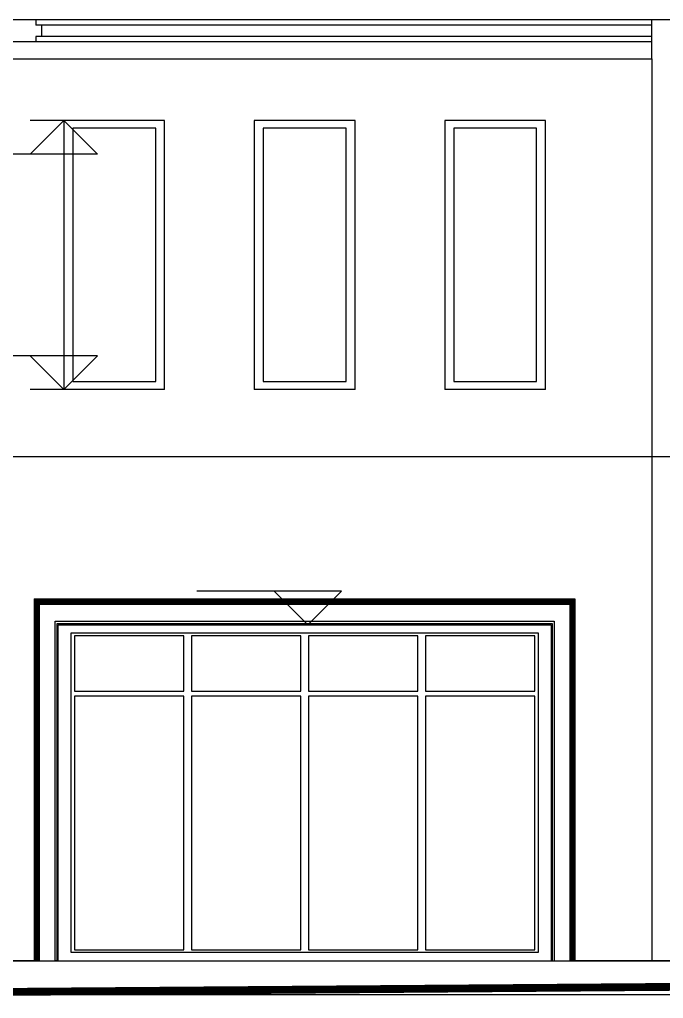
# Model space of a CAD drawing. Extents: x -24961 to 905641, y -154323 to 635957.
# Drawn here: x 396909 to 402656, y -148443 to -139708 of the extents above; entities that cross this region are included whole.
import ezdxf

# ---------------------------------------------------------------- set-up
doc = ezdxf.new("R2010")
doc.units = 0
doc.header["$LTSCALE"] = 1000
doc.header["$MEASUREMENT"] = 0
for name, color, linetype in [('251', 251, 'Continuous'), ('DIM_ELEV', 3, 'Continuous'), ('DOTE', 1, 'Continuous'), ('WALL', 9, 'Continuous'), ('窗', 154, 'Continuous')]:
    doc.layers.add(name, color=color, linetype=linetype)

msp = doc.modelspace()

# ---------------------------------------------------------------- linework, layer by layer
for p, q in [((397053.6, -139707.9), (397053.6, -139757.9)), ((397103.6, -139757.9), (397053.6, -139757.9)), ((397103.6, -139757.9), (397103.6, -139857.9)), ((402553.6, -139757.9), (397103.6, -139757.9)), ((402553.6, -139757.9), (402553.6, -139707.9)), ((402553.6, -139857.9), (402553.6, -139757.9)), ((397053.6, -139907.9), (396253.6, -139907.9)), ((397053.6, -139857.9), (397053.6, -139907.9)), ((397103.6, -139857.9), (397053.6, -139857.9)), ((402553.6, -139907.9), (397053.6, -139907.9)), ((402553.6, -139857.9), (397103.6, -139857.9)), ((402553.6, -139907.9), (402553.6, -139857.9)), ((402553.6, -140057.9), (402553.6, -139907.9)), ((396253.6, -140057.9), (402553.6, -140057.9)), ((402553.6, -140057.9), (402553.6, -148107.9)), ((397043, -148107.9), (397043, -144875.6)), ((397043, -144875.6), (401864.2, -144875.6)), ((401864.2, -144875.6), (401864.2, -148107.9)), ((397043, -148107.9), (396253.6, -148107.9)), ((397046.6, -148107.9), (397043, -148107.9)), ((397054.4, -148107.9), (397046.6, -148107.9)), ((397064.7, -148107.9), (397054.4, -148107.9)), ((397075, -148107.9), (397064.7, -148107.9)), ((397082.9, -148107.9), (397075, -148107.9)), ((397086.5, -148107.9), (397082.9, -148107.9)), ((397086.5, -148107.9), (397225.5, -148107.9)), ((397243.8, -148107.9), (397225.5, -148107.9)), ((397253.6, -148107.9), (397243.8, -148107.9)), ((401681.7, -148107.9), (401820.7, -148107.9)), ((401824.3, -148107.9), (401820.7, -148107.9)), ((401824.3, -148107.9), (401832.2, -148107.9)), ((401832.2, -148107.9), (401842.5, -148107.9)), ((401842.5, -148107.9), (401852.8, -148107.9)), ((401852.8, -148107.9), (401860.6, -148107.9)), ((401864.2, -148107.9), (401860.6, -148107.9)), ((402553.6, -148107.9), (401864.2, -148107.9)), ((402953.6, -148107.9), (402553.6, -148107.9))]:
    msp.add_line(p, q)
at = {"layer": '251'}
for p, q in [((397046.6, -144879.5), (397043, -144875.6)), ((397046.6, -148107.9), (397046.6, -144879.5)), ((397054.4, -144888.2), (397046.6, -144879.5)), ((397046.6, -144879.5), (401860.6, -144879.5)), ((397054.4, -148107.9), (397054.4, -144888.2)), ((397064.7, -144899.6), (397054.4, -144888.2)), ((397054.4, -144888.2), (401852.8, -144888.2)), ((397064.7, -148107.9), (397064.7, -144899.6)), ((397075, -144910.9), (397064.7, -144899.6)), ((397064.7, -144899.6), (401842.5, -144899.6)), ((397075, -148107.9), (397075, -144910.9)), ((397082.9, -144919.6), (397075, -144910.9)), ((397075, -144910.9), (401832.2, -144910.9)), ((401824.3, -144919.6), (401832.2, -144910.9)), ((401832.2, -144910.9), (401842.5, -144899.6)), ((401832.2, -144910.9), (401832.2, -148107.9)), ((401842.5, -144899.6), (401852.8, -144888.2)), ((401842.5, -144899.6), (401842.5, -148107.9)), ((401852.8, -144888.2), (401860.6, -144879.5)), ((401852.8, -144888.2), (401852.8, -148107.9)), ((401860.6, -144879.5), (401864.2, -144875.6)), ((401860.6, -144879.5), (401860.6, -148107.9)), ((397082.9, -148107.9), (397082.9, -144919.6)), ((397086.5, -144923.6), (397082.9, -144919.6)), ((397082.9, -144919.6), (401824.3, -144919.6)), ((397086.5, -148107.9), (397086.5, -144923.6)), ((397086.5, -144923.6), (401820.7, -144923.6)), ((401820.7, -144923.6), (401824.3, -144919.6)), ((401820.7, -144923.6), (401820.7, -148107.9)), ((401824.3, -144919.6), (401824.3, -148107.9)), ((397225.5, -148107.9), (397225.5, -145076.9)), ((397225.5, -145076.9), (401681.7, -145076.9)), ((401681.7, -145076.9), (401681.7, -148107.9)), ((397243.8, -148107.9), (397243.8, -145097.1)), ((397243.8, -145097.1), (401663.4, -145097.1)), ((401663.4, -145097.1), (401663.4, -148107.9))]:
    msp.add_line(p, q, dxfattribs=at)
at = {"layer": 'DIM_ELEV'}
for p, q in [((397303.6, -140607.9), (397003.6, -140907.9)), ((398003.6, -140607.9), (397003.6, -140607.9)), ((397303.6, -140607.9), (397603.6, -140907.9)), ((397603.6, -140907.9), (396310.7, -140907.9)), ((397603.6, -142707.9), (396310.7, -142707.9)), ((397303.6, -143007.9), (397003.6, -142707.9)), ((397303.6, -143007.9), (397603.6, -142707.9)), ((398003.6, -143007.9), (397003.6, -143007.9)), ((399782.5, -144807.9), (398489.5, -144807.9)), ((399482.5, -145107.9), (399182.5, -144807.9)), ((399482.5, -145107.9), (399782.5, -144807.9)), ((400182.5, -145107.9), (399182.5, -145107.9))]:
    msp.add_line(p, q, dxfattribs=at)
at = {"layer": 'DOTE'}
for p, q in [((393730.1, -139707.9), (442830.8, -139707.9)), ((393730.1, -143607.9), (442830.8, -143607.9)), ((393730.1, -148107.9), (442830.8, -148107.9)), ((393730.1, -148407.9), (442830.8, -148407.9))]:
    msp.add_line(p, q, dxfattribs=at)
at = {"layer": 'WALL', "linetype": 'Continuous', "const_width": 70}
msp.add_lwpolyline([(393730.1, -148407.9), (406979.5, -148307.9), (411216.5, -148257.9), (419754, -148207.9), (424003.6, -148107.9), (442830.8, -148107.9)], dxfattribs=at)
at = {"layer": '窗'}
for p, q in [((398203.6, -140607.9), (397303.6, -140607.9)), ((397303.6, -140607.9), (397303.6, -143007.9)), ((398203.6, -143007.9), (398203.6, -140607.9)), ((399903.6, -140607.9), (399003.6, -140607.9)), ((399003.6, -140607.9), (399003.6, -143007.9)), ((399903.6, -143007.9), (399903.6, -140607.9)), ((401603.6, -140607.9), (400703.6, -140607.9)), ((400703.6, -140607.9), (400703.6, -143007.9)), ((401603.6, -143007.9), (401603.6, -140607.9)), ((397383.6, -140678.4), (397383.6, -142937.4)), ((398123.6, -140678.4), (397383.6, -140678.4)), ((398123.6, -142937.4), (398123.6, -140678.4)), ((399083.6, -140678.4), (399083.6, -142937.4)), ((399823.6, -140678.4), (399083.6, -140678.4)), ((399823.6, -142937.4), (399823.6, -140678.4)), ((400783.6, -140678.4), (400783.6, -142937.4)), ((401523.6, -140678.4), (400783.6, -140678.4)), ((401523.6, -142937.4), (401523.6, -140678.4)), ((397383.6, -142937.4), (398123.6, -142937.4)), ((399083.6, -142937.4), (399823.6, -142937.4)), ((400783.6, -142937.4), (401523.6, -142937.4)), ((398203.6, -143007.9), (397303.6, -143007.9)), ((399903.6, -143007.9), (399003.6, -143007.9)), ((401603.6, -143007.9), (400703.6, -143007.9)), ((397253.6, -148107.9), (397253.6, -145107.9)), ((397253.6, -145107.9), (401653.6, -145107.9)), ((401653.6, -145107.9), (401653.6, -148107.9)), ((397365, -145184.8), (397365, -148031)), ((401542.2, -145184.8), (397365, -145184.8)), ((397398.4, -145207.9), (397398.4, -145700.2)), ((398375.9, -145207.9), (397398.4, -145207.9)), ((398375.9, -145700.2), (398375.9, -145207.9)), ((398442.7, -145207.9), (398442.7, -145700.2)), ((399420.2, -145207.9), (398442.7, -145207.9)), ((399420.2, -145700.2), (399420.2, -145207.9)), ((399487, -145207.9), (399487, -145700.2)), ((400464.5, -145207.9), (399487, -145207.9)), ((400464.5, -145700.2), (400464.5, -145207.9)), ((400531.3, -145207.9), (400531.3, -145700.2)), ((401508.8, -145207.9), (400531.3, -145207.9)), ((401508.8, -145700.2), (401508.8, -145207.9)), ((401542.2, -148031), (401542.2, -145184.8)), ((397398.4, -145700.2), (398375.9, -145700.2)), ((397398.4, -145746.4), (397398.4, -148007.9)), ((398375.9, -145746.4), (397398.4, -145746.4)), ((398375.9, -148007.9), (398375.9, -145746.4)), ((398442.7, -145700.2), (399420.2, -145700.2)), ((398442.7, -145746.4), (398442.7, -148007.9)), ((399420.2, -145746.4), (398442.7, -145746.4)), ((399420.2, -148007.9), (399420.2, -145746.4)), ((399487, -145700.2), (400464.5, -145700.2)), ((399487, -145746.4), (399487, -148007.9)), ((400464.5, -145746.4), (399487, -145746.4)), ((400464.5, -148007.9), (400464.5, -145746.4)), ((400531.3, -145700.2), (401508.8, -145700.2)), ((400531.3, -145746.4), (400531.3, -148007.9)), ((401508.8, -145746.4), (400531.3, -145746.4)), ((401508.8, -148007.9), (401508.8, -145746.4)), ((397365, -148031), (401542.2, -148031)), ((397398.4, -148007.9), (398375.9, -148007.9)), ((398442.7, -148007.9), (399420.2, -148007.9)), ((399487, -148007.9), (400464.5, -148007.9)), ((400531.3, -148007.9), (401508.8, -148007.9)), ((397253.6, -148107.9), (401653.6, -148107.9)), ((401653.6, -148107.9), (401663.4, -148107.9)), ((401663.4, -148107.9), (401681.7, -148107.9))]:
    msp.add_line(p, q, dxfattribs=at)

doc.saveas('drawing.dxf')
